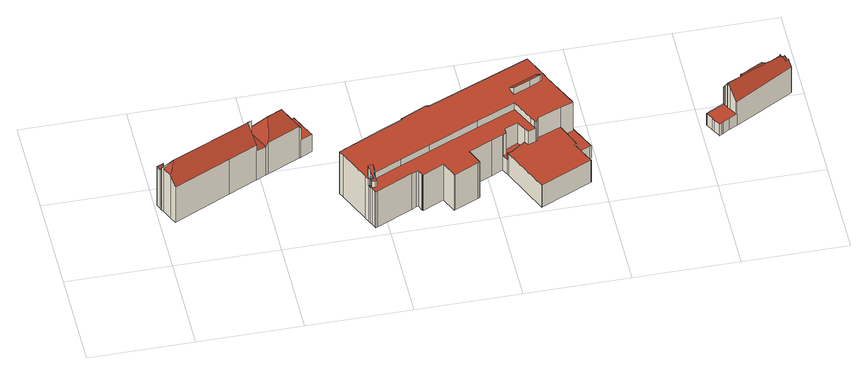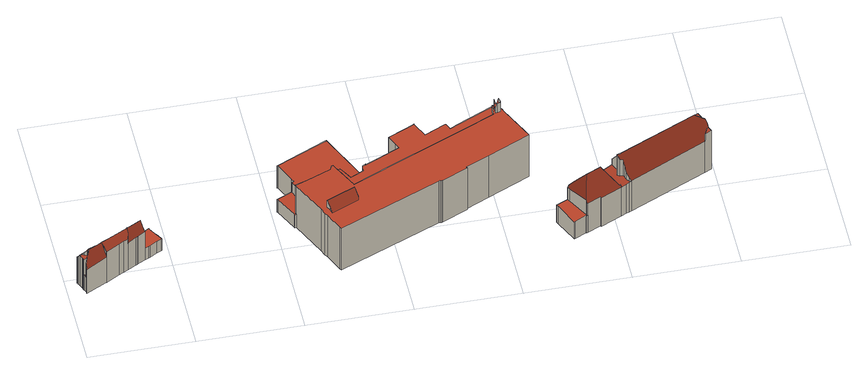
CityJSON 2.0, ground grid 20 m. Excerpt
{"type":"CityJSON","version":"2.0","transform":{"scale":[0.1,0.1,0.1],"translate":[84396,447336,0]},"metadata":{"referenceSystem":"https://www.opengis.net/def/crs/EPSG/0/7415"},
"CityObjects":{
"building1":{"type":"Building","attributes":{"dak_type":"slanted","data_area":151.7,"data_coverage":0.899,"geconstateerd":false,"gid":11565656,"h_dak_50p":9.91,"h_dak_70p":10.86,"h_dak_max":12.84,"h_dak_min":4.38,"h_maaiveld":0.304,"kas_warenhuis":false,"lod11_replace":false,"ondergronds_type":"above ground","oorspronkelijkbouwjaar":1852,"pw_actueel":"yes","pw_bron":"ahn3","reconstructie_methode":"tudelft3d-geoflow","reconstruction_skipped":false,"rmse_lod12":2.27,"rmse_lod13":2.7,"rmse_lod22":0.109,"rn":1,"status":"Pand in gebruik","t_run":305.22,"val3dity_codes_lod12":"[]","val3dity_codes_lod13":"[]","val3dity_codes_lod22":"[]"},"children":["building1-1"]},
"building1-1":{"type":"BuildingPart","parents":["building1"],"geometry":[{"type":"Solid","lod":"2.2","boundaries":[[[[0,1,2,3,4,5,6,7,8,9,10,11,12,13,14,15,16,17,18,19,20,21,22,23,24,25,26,27,28,29]],[[30,7,6,31]],[[31,6,5,32]],[[33,9,8,34]],[[35,12,11,36]],[[37,10,9,33]],[[38,27,26,39]],[[40,32,5,4,41]],[[42,43,32,40]],[[36,11,10,37]],[[44,15,14,45]],[[34,8,7,30]],[[46,47,48,49]],[[50,18,17,51]],[[52,53,43,42]],[[54,44,55,56]],[[57,16,15,44,54]],[[45,14,13,58]],[[58,13,12,35]],[[59,24,23,60,61]],[[62,63,64,65]],[[66,67,68]],[[69,70,71,72]],[[70,19,18,50]],[[73,20,19,70,69]],[[47,2,1,74]],[[75,3,2,47]],[[47,2,47,46]],[[60,23,22,76]],[[49,48,77]],[[76,22,21,78]],[[79,0,29,80]],[[81,82,80,83]],[[78,21,20,73]],[[72,71,84,85]],[[85,84,63,62]],[[86,87,88]],[[39,26,25,89]],[[89,25,24,59]],[[41,4,3,75]],[[56,55,53,52]],[[67,66,90,91]],[[91,90,28,27,38]],[[83,80,29,28,90]],[[74,1,0,79]],[[92,93,94,95]],[[95,94,82,81]],[[65,64,93,92]],[[61,60,87,86]],[[51,17,16,57]],[[43,53,55,44,45,58,35,36,37,33,34,30,31,32]],[[96,97,98,57,54,56,52,99]],[[74,79,80,82,94,93,64,63,84,71,70,50,100,101,48,47]],[[75,47,46,49,77,102,96,99,52,42,40,41]],[[88,103,104,76,78,73,69,72,105]],[[91,38,39,68,67]],[[51,106,102,77,48,101,100,50]],[[61,86,88,105,72,85,62,65,92,95,81,83,90,66,68,39,89,59]],[[87,60,76,104,103,88]],[[51,57,98,97,96,102,106]]]],"semantics":{"surfaces":[{"type":"GroundSurface"},{"type":"WallSurface","on_footprint_edge":true},{"type":"WallSurface","on_footprint_edge":false},{"type":"RoofSurface"}],"values":[[0,1,1,1,1,1,1,1,2,1,1,1,2,1,2,2,1,1,1,1,2,2,2,1,1,1,1,1,1,2,1,1,2,1,2,2,2,1,1,1,2,2,1,1,1,2,2,2,2,1,3,3,3,3,3,3,3,3,3,3]]}}]},
"building2":{"type":"Building","attributes":{"dak_type":"multiple horizontal","data_area":651.91,"data_coverage":0.971,"geconstateerd":false,"gid":11565813,"h_dak_50p":11.09,"h_dak_70p":11.15,"h_dak_max":13.62,"h_dak_min":3.82,"h_maaiveld":0.768,"kas_warenhuis":false,"lod11_replace":false,"ondergronds_type":"above ground","oorspronkelijkbouwjaar":1910,"pw_actueel":"yes","pw_bron":"ahn3","reconstructie_methode":"tudelft3d-geoflow","reconstruction_skipped":false,"rmse_lod12":2.45,"rmse_lod13":1.53,"rmse_lod22":0.162,"rn":1,"status":"Pand in gebruik","t_run":1124.09,"val3dity_codes_lod12":"[]","val3dity_codes_lod13":"[]","val3dity_codes_lod22":"[104,203]"},"children":["building2-1"]},
"building2-1":{"type":"BuildingPart","parents":["building2"],"geometry":[{"type":"MultiSurface","lod":"2.2","boundaries":[[[107,108,109,110,111,112,113,114,115,116,117,118,119,120,121,122,123,124,125,126,127,128,129,130,131,132,133,134,135,136,137,138,139,140,141,142,143,144,145,146,147,148,149,150,151,152,153,154,155,156,157,158,159,160,161,162,163,164,165,166,167,168,169,170]],[[171,169,168,172]],[[173,153,152,174]],[[175,134,133,176]],[[177,178,179,180]],[[181,158,157,182]],[[183,160,159,184]],[[185,143,142,186]],[[187,146,145,188]],[[174,152,151,189]],[[189,151,150,190]],[[191,156,155,192]],[[193,111,110,194]],[[195,196,197,198]],[[199,200,201,202]],[[192,155,154,200,199]],[[202,201,203,197]],[[190,150,149,204]],[[198,197,203,205,206]],[[207,144,143,185]],[[208,209,210,211]],[[212,213,214,215]],[[216,217,196,195]],[[206,205,218,219]],[[218,147,219]],[[186,142,141,220]],[[204,149,148,221]],[[222,223,224]],[[225,226,224]],[[227,130,129,228]],[[229,230,231,232]],[[233,234,235,236]],[[219,147,146,187]],[[172,168,167,237]],[[238,239,240,241,242]],[[243,170,169,171]],[[244,245,246]],[[247,248,164,163,249]],[[250,251,239,238]],[[252,116,115,253]],[[254,120,119,255]],[[256,114,113,257]],[[253,115,114,256]],[[258,135,134,175]],[[228,129,128,259]],[[260,261,262,263]],[[263,262,264,265]],[[266,122,121,267]],[[268,269,261,260]],[[270,271,230,229]],[[259,128,127,272,273]],[[274,126,125,275]],[[276,131,130,227]],[[277,132,131,276]],[[176,133,132,277]],[[278,136,135,258]],[[279,137,136,278]],[[280,281,282,283]],[[284,285,286,287]],[[226,225,269,268]],[[288,138,137,279]],[[232,231,289,290]],[[291,117,116,252]],[[292,118,117,291]],[[255,119,118,292]],[[287,286,178,177]],[[272,127,126,274]],[[273,272,293,223]],[[294,295,296,297]],[[298,299,295,294]],[[297,296,285,284]],[[265,264,300,301]],[[301,300,223,302]],[[303,304,305,306]],[[275,125,124,307]],[[307,124,123,308]],[[308,123,122,266]],[[188,145,144,207]],[[221,148,147,218]],[[215,214,309]],[[310,311,213,212]],[[283,282,311,310]],[[223,293,304,303]],[[182,157,156,191]],[[220,141,140,312]],[[312,140,139,313]],[[313,139,138,288]],[[306,305,299,298]],[[314,161,160,183]],[[315,162,161,314]],[[249,163,162,315]],[[184,159,158,181]],[[316,165,164,248]],[[211,210,248,247]],[[236,235,251,250]],[[317,318,319,320]],[[242,241,318,317]],[[241,240,209,208]],[[290,289,320,321]],[[321,320,319,217,216]],[[237,167,166,322]],[[322,166,165,316,323]],[[323,316,234,233]],[[257,113,112,324]],[[324,112,111,193]],[[325,109,108,326]],[[194,110,109,325]],[[180,179,271,270]],[[327,107,170,243]],[[326,108,107,327]],[[245,244,281,280]],[[200,154,153,173]],[[267,121,120,254]],[[188,207,185,186,220,312,313,288,279,278,258,175,176,277,276,227,228,259,273,223,300,264,262,261,269,225,224,223,303,306,298,294,297,284,287,177,180,270,229,232,290,321,216,195,198,206,219,187],[246,309,214,213,311,282,281,244]],[[268,260,263,265,301,302,224,226]],[[241,208,211,247,249,315,314,183,184,181,182,191,192,199,202,197,196,217,319,318]],[[209,240,239,251,235,234,316,248,210]],[[245,280,283,310,212,215,309,246]],[[193,194,325,326,327,243,171,172,237,322,323,233,236,250,238,242,317,320,289,231,230,271,179,178,286,285,296,295,299,305,304,293,272,274,275,307,308,266,267,254,255,292,291,252,253,256,257,324]],[[190,204,221,218,205,203,201,200,173,174,189]]],"semantics":{"surfaces":[{"type":"GroundSurface"},{"type":"WallSurface","on_footprint_edge":true},{"type":"WallSurface","on_footprint_edge":false},{"type":"RoofSurface"}],"values":[0,1,1,1,2,1,1,1,1,1,1,1,1,2,2,1,2,1,2,1,2,2,2,2,1,1,1,2,2,1,2,2,1,1,2,1,2,1,2,1,1,1,1,1,1,2,2,1,2,2,1,1,1,1,1,1,1,2,2,2,1,2,1,1,1,2,1,2,2,2,2,2,2,2,1,1,1,1,1,2,2,2,2,1,1,1,1,2,1,1,1,1,1,2,2,2,2,2,2,2,1,1,2,1,1,1,1,2,1,1,2,1,1,3,3,3,3,3,3,3]}}]},
"building3":{"type":"Building","attributes":{"dak_type":"slanted","data_area":51.57,"data_coverage":0.867,"geconstateerd":false,"gid":15713255,"h_dak_50p":7.71,"h_dak_70p":8.18,"h_dak_max":9.09,"h_dak_min":2.84,"h_maaiveld":0.118,"kas_warenhuis":false,"lod11_replace":false,"ondergronds_type":"above ground","oorspronkelijkbouwjaar":1825,"pw_actueel":"yes","pw_bron":"ahn3","reconstructie_methode":"tudelft3d-geoflow","reconstruction_skipped":false,"rmse_lod12":2.04,"rmse_lod13":0.865,"rmse_lod22":0.208,"rn":1,"status":"Pand in gebruik","t_run":175.23,"val3dity_codes_lod12":"[]","val3dity_codes_lod13":"[]","val3dity_codes_lod22":"[]"},"children":["building3-1"]},
"building3-1":{"type":"BuildingPart","parents":["building3"],"geometry":[{"type":"Solid","lod":"2.2","boundaries":[[[[328,329,330,331,332,333,334,335,336,337,338,339,340,341,342,343,344,345,346,347,348,349,350,351,352,353,354,355,356,357,358,359,360,361,362,363,364,365,366,367,368]],[[369,370,371,372]],[[373,353,352,374]],[[374,352,351,375]],[[376,377,378,379]],[[380,349,348,381]],[[382,350,349,380]],[[375,351,350,382]],[[383,344,343,384]],[[384,343,342,370,369]],[[385,362,361,386]],[[387,363,362,385]],[[388,346,345,389]],[[389,345,344,383]],[[390,391,392,393]],[[394,395,391,390]],[[396,365,364,397]],[[398,399,400,401]],[[402,355,354,403]],[[404,405,403,406]],[[407,408,409]],[[410,329,328,411]],[[370,342,341,412]],[[381,348,347,413,414]],[[415,416,405,404]],[[417,335,334,418]],[[419,420,421]],[[422,367,366,423]],[[411,328,368,399,398]],[[399,368,367,422]],[[401,400,424]],[[424,400,395,394]],[[393,392,416,415]],[[425,426,377,376]],[[414,413,426,425]],[[413,347,346,388]],[[379,378,427,428]],[[429,359,358,430]],[[430,358,357,431]],[[432,356,355,402]],[[406,403,354,353,373]],[[431,357,356,432]],[[433,434,435]],[[436,437,438,439]],[[440,336,335,417]],[[441,418,334,333,442]],[[428,427,443,444,445]],[[445,444,433]],[[444,443,372,446]],[[447,340,339,448]],[[446,372,371,448,449]],[[412,341,340,447]],[[449,448,339,338,450]],[[450,338,337,451]],[[386,361,360,452]],[[452,360,359,429]],[[423,366,365,396]],[[397,364,363,387]],[[442,333,332,453]],[[453,332,331,454,455]],[[439,438,418,441]],[[421,420,437,436]],[[456,409,457]],[[457,409,458]],[[454,331,330,459]],[[459,330,329,410]],[[455,454,460,461]],[[461,460,408,407]],[[451,337,336,440]],[[413,388,389,383,384,369,372,443,427,378,377,426]],[[412,447,448,371,370]],[[423,396,397,387,385,386,452,429,430,431,432,402,403,405,416,392,391,395,400,399,422]],[[442,453,455,461,407,409,456,462,463,464,419,421,436,439,441]],[[418,438,437,420,419,435,434,433,444,446,449,450,451,440,417]],[[401,424,394,390,393,465,458,409,408,460,454,459,410,411,398]],[[414,425,376,379,428,445,433,435,419,464,463,462,456,457,458,465,393,415,404,406,373,374,375,382,380,381]]]],"semantics":{"surfaces":[{"type":"GroundSurface"},{"type":"WallSurface","on_footprint_edge":false},{"type":"WallSurface","on_footprint_edge":true},{"type":"RoofSurface"}],"values":[[0,1,2,2,1,2,2,2,2,2,2,2,2,2,1,1,2,1,2,1,1,2,2,2,1,2,1,2,2,2,1,1,1,1,1,2,1,2,2,2,2,2,1,1,2,2,1,1,1,2,1,2,2,2,2,2,2,2,2,2,1,1,1,1,2,2,1,1,2,3,3,3,3,3,3,3]]}}]}
},
"vertices":[
[171,235,3],[178,238,3],[187,242,3],[228,261,3],[229,260,3],[255,272,3],[257,273,3],[257,271,3],[258,272,3],[280,282,3],[282,283,3],[282,282,3],[302,239,3],[304,235,3],[304,234,3],[282,224,3],[279,223,3],[215,194,3],[211,192,3],[192,183,3],[137,158,3],[27,107,3],[21,120,3],[12,140,3],[10,142,3],[9,145,3],[8,148,3],[4,157,3],[17,164,3],[167,233,3],[257,271,46],[257,273,46],[255,272,46],[280,282,45],[258,272,46],[302,239,46],[282,282,45],[282,283,45],[4,157,99],[8,148,98],[255,272,76],[229,260,76],[256,271,78],[256,271,46],[282,224,46],[304,234,46],[187,242,75],[187,242,74],[188,239,74],[188,239,79],[211,192,74],[215,194,81],[257,269,81],[257,269,46],[282,224,76],[279,229,46],[279,229,76],[279,223,81],[304,235,46],[10,142,108],[12,140,108],[12,140,113],[184,215,117],[184,215,76],[178,214,76],[178,214,114],[16,161,84],[16,161,98],[11,150,98],[192,183,90],[192,183,76],[181,208,76],[181,208,126],[137,158,90],[178,238,75],[228,261,74],[21,120,109],[191,240,79],[27,107,90],[171,235,76],[167,233,76],[170,231,82],[170,231,76],[167,233,77],[188,210,75],[188,210,126],[13,140,114],[13,140,109],[32,140,127],[9,145,104],[17,164,80],[17,164,98],[176,220,103],[176,220,76],[174,226,76],[174,226,93],[249,238,116],[265,230,98],[273,226,88],[253,253,99],[209,196,74],[200,216,74],[222,225,116],[23,123,112],[21,121,110],[180,207,126],[217,200,88],
[574,52,8],[572,51,8],[570,50,8],[523,29,8],[522,28,8],[521,30,8],[508,59,8],[468,40,8],[467,40,8],[466,41,8],[465,42,8],[461,53,8],[456,51,8],[448,47,8],[378,15,8],[375,13,8],[374,15,8],[373,17,8],[370,25,8],[368,28,8],[366,34,8],[362,41,8],[361,44,8],[334,103,8],[330,112,8],[329,114,8],[412,152,8],[456,172,8],[455,173,8],[455,174,8],[504,197,8],[506,197,8],[509,197,8],[510,196,8],[513,197,8],[708,279,8],[710,276,8],[725,242,8],[729,234,8],[733,224,8],[764,156,8],[767,157,8],[768,154,8],[789,111,8],[790,110,8],[786,108,8],[761,96,8],[760,96,8],[756,94,8],[759,88,8],[776,50,8],[777,49,8],[775,48,8],[678,4,8],[678,5,8],[677,4,8],[635,97,8],[634,100,8],[628,111,8],[628,112,8],[605,102,8],[562,82,8],[561,82,8],[565,73,8],[561,82,96],[562,82,96],[761,96,39],[786,108,39],[456,172,112],[412,152,112],[433,72,112],[433,72,97],[490,97,96],[490,97,112],[777,49,63],[776,50,63],[678,4,63],[775,48,63],[710,276,111],[708,279,111],[733,224,111],[729,234,111],[790,110,39],[789,111,39],[759,88,62],[756,94,62],[522,28,96],[523,29,96],[696,126,111],[696,126,62],[741,144,62],[741,144,111],[760,96,62],[760,96,39],[760,97,39],[760,97,62],[741,144,39],[768,154,40],[765,153,40],[765,153,111],[725,242,111],[643,102,61],[643,102,44],[635,100,44],[635,100,61],[722,219,127],[722,219,111],[718,227,111],[718,227,120],[692,118,111],[692,118,62],[764,156,40],[764,156,111],[513,197,112],[767,157,40],[368,34,8],[368,34,112],[375,35,112],[377,35,112],[377,35,135],[334,103,112],[361,44,112],[662,173,111],[662,173,95],[683,130,95],[683,130,111],[629,112,96],[629,112,44],[634,114,44],[634,114,96],[605,102,96],[661,138,95],[661,138,44],[670,121,44],[670,121,61],[670,121,95],[565,73,96],[662,209,111],[662,209,115],[663,214,111],[634,100,61],[634,100,44],[635,97,61],[635,126,96],[635,126,44],[466,41,96],[467,40,96],[448,47,97],[456,51,96],[468,40,96],[508,59,96],[455,173,112],[362,41,112],[373,46,135],[373,46,112],[367,45,112],[367,45,135],[367,43,112],[367,43,135],[375,13,97],[378,15,97],[376,46,135],[376,46,112],[588,140,112],[588,140,96],[366,34,97],[366,34,112],[368,28,97],[370,25,97],[330,112,112],[329,114,112],[455,174,112],[504,197,112],[666,195,127],[666,195,111],[697,208,111],[697,208,127],[380,47,112],[380,47,97],[380,48,97],[380,48,112],[506,197,112],[687,122,95],[687,122,111],[465,42,96],[461,53,96],[368,34,97],[379,26,112],[379,26,97],[379,35,97],[379,35,112],[377,26,112],[377,26,97],[366,42,112],[366,42,135],[368,34,135],[370,30,112],[370,30,97],[371,28,97],[371,28,112],[373,17,97],[374,15,97],[715,237,111],[720,218,127],[720,218,111],[510,196,112],[509,197,112],[678,5,63],[677,4,63],[628,111,44],[675,112,95],[675,112,62],[689,117,62],[689,117,95],[689,117,111],[628,112,96],[628,111,96],[521,30,96],[570,50,96],[572,51,96],[574,52,96],
[1060,182,1],[1061,183,1],[1065,185,1],[1081,194,1],[1090,198,1],[1099,203,1],[1124,217,1],[1125,217,1],[1165,238,1],[1166,236,1],[1165,236,1],[1166,232,1],[1168,228,1],[1169,228,1],[1169,227,1],[1170,225,1],[1169,225,1],[1171,221,1],[1173,216,1],[1173,215,1],[1175,210,1],[1176,210,1],[1176,208,1],[1177,207,1],[1176,207,1],[1176,206,1],[1064,145,1],[1049,137,1],[1036,130,1],[1032,127,1],[1028,125,1],[1028,126,1],[1021,139,1],[1018,144,1],[1012,155,1],[1011,157,1],[1013,158,1],[1021,162,1],[1036,170,1],[1038,171,1],[1046,175,1],[1169,227,76],[1169,227,38],[1162,224,35],[1162,224,76],[1176,206,65],[1176,207,66],[1177,207,66],[1165,214,81],[1165,214,75],[1161,216,76],[1161,216,87],[1176,210,70],[1175,210,70],[1176,208,67],[1169,225,76],[1170,225,76],[1012,155,30],[1018,144,30],[1011,157,30],[1173,216,75],[1171,221,75],[1051,166,88],[1051,166,29],[1052,164,29],[1052,164,91],[1048,172,77],[1048,172,29],[1021,162,30],[1013,158,30],[1046,175,72],[1046,175,30],[1047,173,29],[1047,173,74],[1049,137,29],[1064,145,29],[1063,146,61],[1063,146,29],[1064,145,59],[1079,185,84],[1079,185,80],[1079,178,88],[1061,183,70],[1060,182,70],[1169,228,38],[1173,215,75],[1173,215,78],[1055,160,85],[1055,160,29],[1125,217,64],[1124,217,64],[1131,203,89],[1129,208,79],[1129,208,84],[1038,171,30],[1036,170,30],[1047,173,76],[1168,212,78],[1168,212,75],[1160,216,76],[1160,216,88],[1028,126,29],[1028,125,29],[1032,127,29],[1036,130,29],[1156,214,88],[1156,214,89],[1140,207,88],[1125,216,78],[1125,216,66],[1125,216,65],[1125,216,77],[1165,238,60],[1124,217,77],[1099,203,78],[1158,217,76],[1158,217,85],[1158,217,91],[1162,224,78],[1168,228,37],[1166,232,37],[1166,232,70],[1165,236,64],[1166,236,64],[1021,139,29],[1090,198,78],[1081,194,68],[1081,194,78],[1080,178,90],[1079,178,92],[1078,177,90],[1065,185,70],[1080,190,74],[1080,190,81],[1107,191,89],[1122,198,89],[1130,202,89],[1056,166,91]
]}
